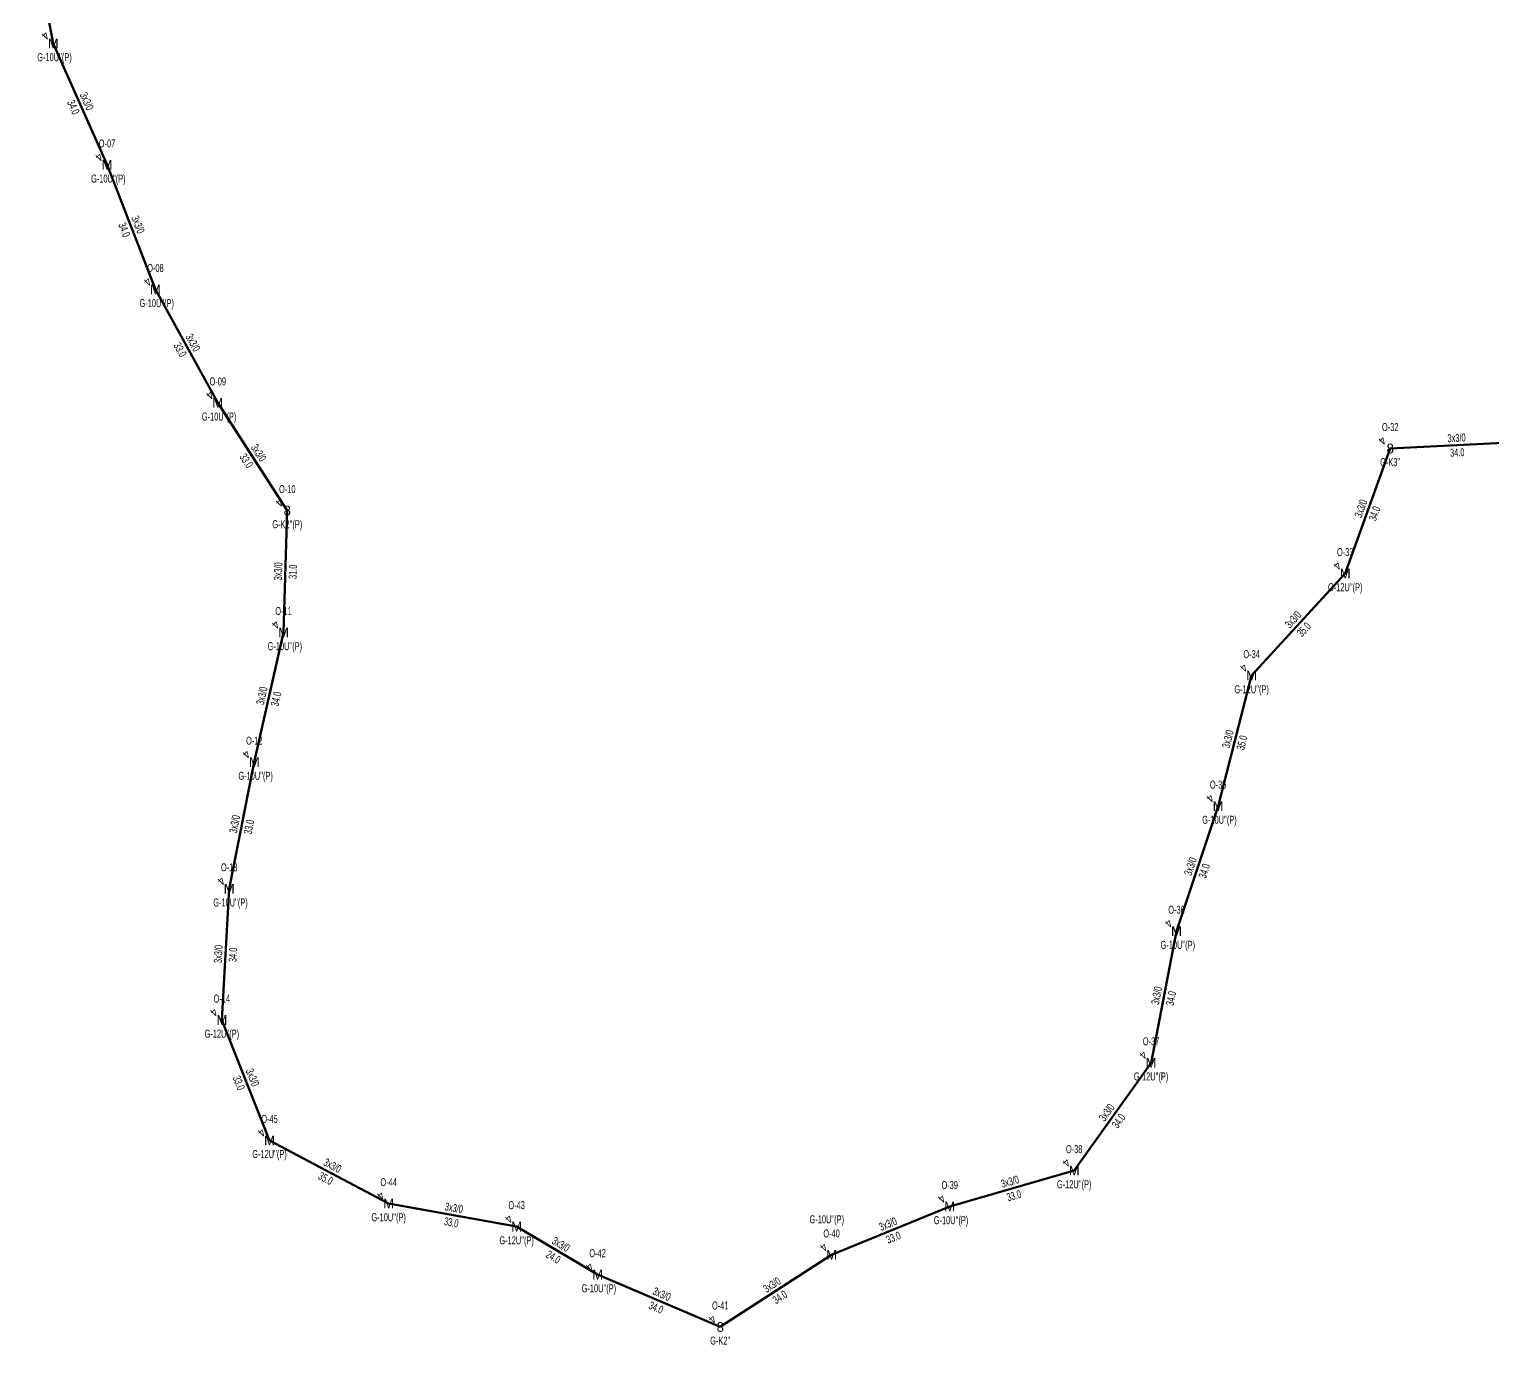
# Model space of a CAD drawing. Header units: millimetres. Extents: x 533588 to 538589, y 4082985 to 4086946.
# Drawn here: x 535655.7 to 536030.6, y 4085517.6 to 4085854.6 of the extents above; entities that cross this region are included whole.
import ezdxf
from ezdxf.enums import TextEntityAlignment as Align

# ---------------------------------------------------------------- set-up
doc = ezdxf.new("R2010")
doc.units = ezdxf.units.MM
doc.layers.add('DIREK_OG_YENI', color=10, linetype='Continuous', lineweight=25)
doc.layers.add('HAT_OG_HAVAI_YENI', color=1, linetype='Continuous', lineweight=70)
doc.styles.add('Direk', font='B_CAD')
doc.styles.get("Standard").update_dxf_attribs({"font": 'Arial'})

msp = doc.modelspace()

# ---------------------------------------------------------------- linework, layer by layer
at = {"layer": 'HAT_OG_HAVAI_YENI'}
for p, q in [((535655.658, 4085883.974), (535661.79, 4085851.001)), ((535661.79, 4085851.001), (535675.578, 4085819.889)), ((535675.578, 4085819.889), (535687.983, 4085787.988)), ((535687.983, 4085787.988), (535703.955, 4085758.918)), ((535703.955, 4085758.918), (535721.763, 4085731.328)), ((536038.513, 4085748.935), (536004.334, 4085747.232)), ((535992.81, 4085715.197), (536004.334, 4085747.232)), ((535721.763, 4085731.328), (535720.802, 4085700.079)), ((535968.83, 4085689.045), (535992.81, 4085715.197)), ((535720.802, 4085700.079), (535713.314, 4085666.874)), ((535960.251, 4085655.606), (535968.83, 4085689.045)), ((535713.314, 4085666.874), (535706.879, 4085634.419)), ((535949.589, 4085623.564), (535960.251, 4085655.606)), ((535706.879, 4085634.419), (535705.004, 4085600.798)), ((535943.062, 4085589.845), (535949.589, 4085623.564)), ((535705.004, 4085600.798), (535717.212, 4085569.959)), ((535923.374, 4085562.217), (535943.062, 4085589.845)), ((535717.212, 4085569.959), (535747.732, 4085553.762)), ((535891.479, 4085553.011), (535923.374, 4085562.217)), ((535747.732, 4085553.762), (535780.526, 4085547.857)), ((535861.216, 4085540.611), (535891.479, 4085553.011)), ((535780.526, 4085547.857), (535801.261, 4085535.558)), ((535832.692, 4085522.154), (535861.216, 4085540.611)), ((535801.261, 4085535.558), (535832.692, 4085522.154))]:
    msp.add_line(p, q, dxfattribs=at)

# ---------------------------------------------------------------- texts
at = {"layer": 'DIREK_OG_YENI', "color": 32, "style": 'Direk'}
for p in [(535659.810101, 4085852.980899), (535673.598101, 4085821.868899), (535686.003101, 4085789.967899), (535701.975101, 4085760.897899), (536002.354101, 4085749.211899), (535719.783101, 4085733.307899), (535990.830101, 4085717.176899), (535718.822101, 4085702.058899), (535966.850101, 4085691.024899), (535711.334101, 4085668.853899), (535958.271101, 4085657.585899), (535704.899101, 4085636.398899), (535947.609101, 4085625.543899), (535703.024101, 4085602.777899), (535941.082101, 4085591.824899), (535715.232101, 4085571.938899), (535921.394101, 4085564.196899), (535745.752101, 4085555.741899), (535889.499101, 4085554.990899), (535778.546101, 4085549.836899), (535859.236101, 4085542.590899), (535799.281101, 4085537.537899), (535830.712101, 4085524.133899)]:
    msp.add_text('4', height=2, rotation=225.000001, dxfattribs=at).set_placement(p, align=Align.MIDDLE_CENTER)
at = {"layer": 'DIREK_OG_YENI', "style": 'Direk'}
for s, p in [('M', (535661.79, 4085851.001)), ('M', (535675.578, 4085819.889)), ('M', (535687.983, 4085787.988)), ('M', (535703.955, 4085758.918)), ('8', (536004.334, 4085747.232)), ('8', (535721.763, 4085731.328)), ('M', (535992.81, 4085715.197)), ('M', (535720.802, 4085700.079)), ('M', (535968.83, 4085689.045)), ('M', (535713.314, 4085666.874)), ('M', (535960.251, 4085655.606)), ('M', (535706.879, 4085634.419)), ('M', (535949.589, 4085623.564)), ('M', (535705.004, 4085600.798)), ('M', (535943.062, 4085589.845)), ('M', (535717.212, 4085569.959)), ('M', (535923.374, 4085562.217)), ('M', (535747.732, 4085553.762)), ('M', (535891.479, 4085553.011)), ('M', (535780.526, 4085547.857)), ('M', (535861.216, 4085540.611)), ('M', (535801.261, 4085535.558)), ('8', (535832.692, 4085522.154))]:
    msp.add_text(s, height=2.5, dxfattribs=at).set_placement(p, align=Align.MIDDLE_CENTER)
at = {"layer": 'DIREK_OG_YENI', "width": 0.53}
for s, p in [("G-10U''(P)", (535662.12721, 4085847.501)), ('O-07', (535675.578, 4085825.389)), ("G-10U''(P)", (535675.91521, 4085816.389)), ('O-08', (535687.983, 4085793.488)), ("G-10U''(P)", (535688.32021, 4085784.488)), ('O-09', (535703.955, 4085764.418)), ("G-10U''(P)", (535704.29221, 4085755.418)), ('O-32', (536004.334, 4085752.732)), ("G-K3''", (536004.334, 4085743.732)), ('O-10', (535721.763, 4085736.828)), ("G-K2''(P)", (535721.763, 4085727.828)), ('O-33', (535992.81, 4085720.697)), ("G-12U''(P)", (535992.81, 4085711.697)), ('O-11', (535720.802, 4085705.579)), ("G-10U''(P)", (535721.13921, 4085696.579)), ('O-34', (535968.83, 4085694.545)), ("G-12U''(P)", (535968.83, 4085685.545)), ('O-12', (535713.314, 4085672.374)), ("G-10U''(P)", (535713.65121, 4085663.374)), ('O-35', (535960.251, 4085661.106)), ("G-10U''(P)", (535960.58821, 4085652.106)), ('O-13', (535706.879, 4085639.919)), ("G-10U''(P)", (535707.21621, 4085630.919)), ('O-36', (535949.589, 4085629.064)), ("G-10U''(P)", (535949.92621, 4085620.064)), ('O-14', (535705.004, 4085606.298)), ("G-12U''(P)", (535705.004, 4085597.298)), ('O-37', (535943.062, 4085595.345)), ("G-12U''(P)", (535943.062, 4085586.345)), ('O-45', (535717.212, 4085575.459)), ('O-38', (535923.374, 4085567.717)), ("G-12U''(P)", (535717.212, 4085566.459)), ('O-44', (535747.732, 4085559.262)), ('O-39', (535891.479, 4085558.511)), ("G-12U''(P)", (535923.374, 4085558.717)), ('O-43', (535780.526, 4085553.357)), ("G-10U''(P)", (535747.732, 4085550.262)), ("G-10U''(P)", (535859.999603, 4085549.738357)), ("G-10U''(P)", (535891.81621, 4085549.511)), ("G-12U''(P)", (535780.526, 4085544.357)), ('O-40', (535861.216, 4085546.111)), ('O-42', (535801.261, 4085541.058)), ("G-10U''(P)", (535801.59821, 4085532.058)), ('O-41', (535832.692, 4085527.654)), ("G-K2''", (535832.692, 4085518.654))]:
    msp.add_text(s, height=2.05, dxfattribs=at).set_placement(p, align=Align.MIDDLE_CENTER)
at = {"layer": 'HAT_OG_HAVAI_YENI', "lineweight": 30, "width": 0.53}
for rotation, p in [(293.901533, (535669.461291, 4085835.789395)), (291.249359, (535682.57291, 4085804.246652)), (298.785575, (535696.714297, 4085773.862084)), (302.839939, (535713.573358, 4085745.583649)), (2.853236, (536021.381127, 4085748.932201)), (70.215208, (535997.772076, 4085731.502013)), (448.238175, (535720.432992, 4085715.72955)), (47.480555, (535980.193667, 4085702.695681)), (437.291729, (535716.228794, 4085683.663875)), (75.611022, (535963.717404, 4085672.537025)), (438.785843, (535709.262829, 4085650.812078)), (71.595279, (535954.113847, 4085639.853602)), (446.807642, (535705.092961, 4085617.655672)), (79.043546, (535945.491032, 4085606.866147)), (291.596632, (535711.898238, 4085585.691182)), (54.526598, (535932.525725, 4085576.524323)), (332.044648, (535732.870474, 4085562.611088)), (16.100594, (535907.190661, 4085558.430491)), (349.793742, (535764.279519, 4085551.645991)), (22.280022, (535876.024913, 4085547.597423)), (329.325062, (535791.327087, 4085542.438577)), (32.906935, (535846.492188, 4085532.095992)), (336.903441, (535817.310149, 4085529.637457))]:
    msp.add_text('3x3/0', height=2.05, rotation=rotation, dxfattribs=at).set_placement(p, align=Align.CENTER)
for s, rotation, p in [('34.0', 293.901533, (535667.907078, 4085835.100613)), ('34.0', 291.249359, (535680.988489, 4085803.630525)), ('33.0', 298.785575, (535695.224369, 4085773.043478)), ('33.0', 302.839939, (535712.145037, 4085744.661749)), ('34.0', 2.853236, (536021.465749, 4085747.234308)), ('34.0', 70.215208, (535999.371726, 4085730.926583)), ('31.0', 448.238175, (535722.132188, 4085715.677284)), ('35.0', 47.480555, (535981.446649, 4085701.546753)), ('34.0', 437.291729, (535717.887149, 4085683.289897)), ('35.0', 75.611022, (535965.364077, 4085672.114569)), ('33.0', 438.785843, (535710.930371, 4085650.481468)), ('34.0', 71.595279, (535955.726892, 4085639.316866)), ('34.0', 446.807642, (535706.790323, 4085617.561002)), ('34.0', 79.043546, (535947.160044, 4085606.54304)), ('33.0', 291.596632, (535710.317581, 4085585.065463)), ('34.0', 54.526598, (535933.910179, 4085575.53777)), ('35.0', 332.044648, (535732.073542, 4085561.109456)), ('33.0', 16.100594, (535907.662113, 4085556.797172)), ('33.0', 349.793742, (535763.978293, 4085549.972891)), ('33.0', 22.280022, (535876.66944, 4085546.024342)), ('24.0', 329.325062, (535790.459803, 4085540.976449)), ('34.0', 32.906935, (535847.415757, 4085530.66875)), ('34.0', 336.903441, (535816.64327, 4085528.07372))]:
    msp.add_text(s, height=2.05, rotation=rotation, dxfattribs=at).set_placement(p, align=Align.TOP_CENTER)

doc.saveas('drawing.dxf')
